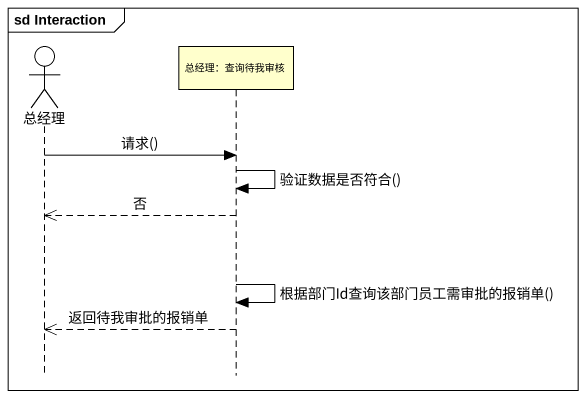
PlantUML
@startuml
mainframe sd Interaction
hide footbox
actor 总经理
participant "总经理：查询待我审核" as 总经理_查询待我审核

总经理 -> 总经理_查询待我审核 : 请求()
总经理_查询待我审核 -> 总经理_查询待我审核 : 验证数据是否符合()
总经理_查询待我审核 -->> 总经理 : 否
总经理_查询待我审核 -> 总经理_查询待我审核 : 根据部门Id查询该部门员工需审批的报销单()
总经理_查询待我审核 -->> 总经理 : 返回待我审批的报销单
@enduml
